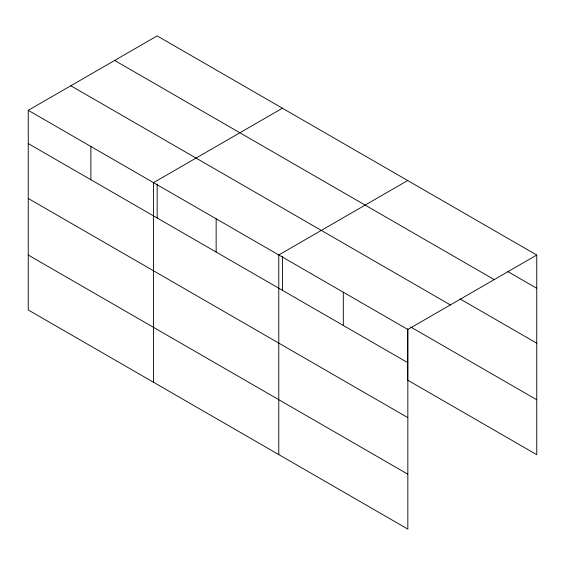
<?xml version="1.0" encoding="UTF-8"?>
<svg xmlns="http://www.w3.org/2000/svg" width="565" height="565" viewBox="0 0 565 565"><rect width="100%" height="100%" fill="white"/><g stroke="black" fill="none" stroke-linecap="round" stroke-linejoin="round"><path stroke-width="0.85" d="M407.838 417.627L407.838 329.48L28.25 110.323L28.25 309.952L407.838 529.101L407.838 417.627L28.25 198.47M407.69 328.745L407.69 380.167L536.75 454.677L536.75 255.048L157.162 35.899L28.25 110.323M282.429 108.219L153.511 182.643L153.511 382.272M407.69 180.539L278.778 254.963L278.778 454.592M407.838 329.48L536.75 255.048M507.9 271.631L536.75 288.291M114.624 60.455L494.206 279.611M460.072 298.927L536.75 343.195M70.794 85.76L450.376 304.916M410.727 327.008L536.75 399.766M28.25 143.567L407.838 362.716M28.25 255.041L407.838 474.197M343.308 292.218L343.308 325.461M282.429 256.425L282.429 290.41M216.148 218.803L216.148 252.047M157.162 184.105L157.162 218.09M90.88 146.483L90.88 179.727"/></g></svg>
